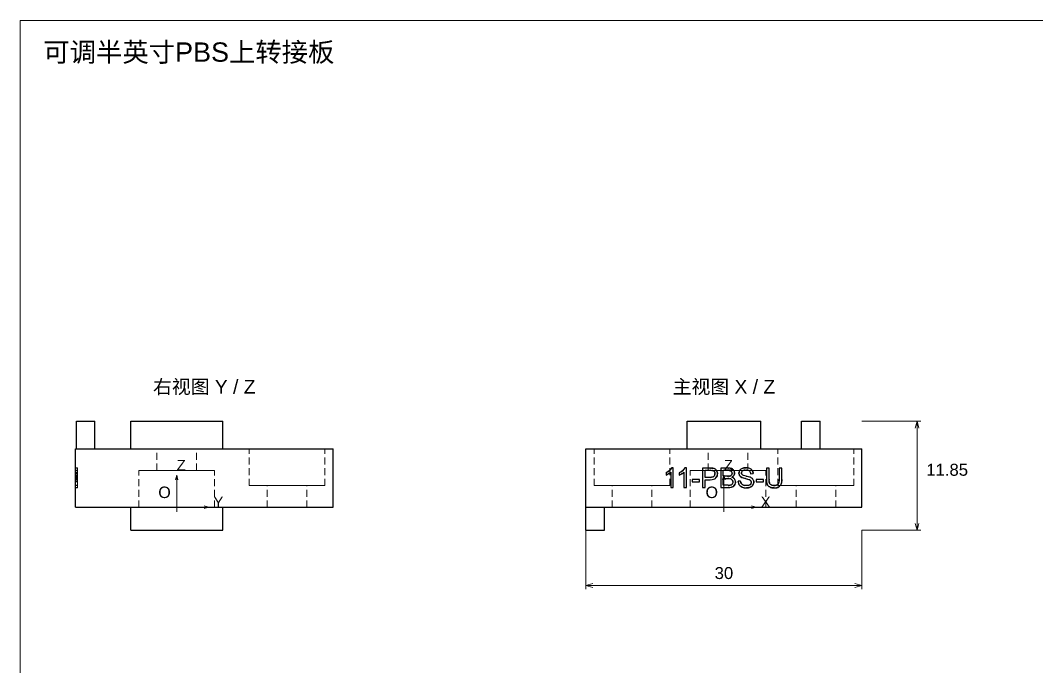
# Paper-space layout '01_三视图' of a CAD drawing. Header units: millimetres. Extents: x 8 to 450, y 8 to 289.
# Drawn here: x 8 to 229, y 148.5 to 289 of the extents above; entities that cross this region are included whole.
import ezdxf
from ezdxf.enums import TextEntityAlignment as Align

# ---------------------------------------------------------------- set-up
doc = ezdxf.new("R2010")
doc.units = ezdxf.units.MM
doc.linetypes.add('WP_HIDDEN', pattern=[2.3, 1.5, -0.8])
for name, color, linetype, lineweight in [('ANNOTATIONS', 7, 'CONTINUOUS', 18), ('HIDDEN', 7, 'WP_HIDDEN', 13), ('VISIBLE', 7, 'CONTINUOUS', 25)]:
    doc.layers.add(name, color=color, linetype=linetype, lineweight=lineweight)
doc.styles.add('CJK', font='Arial Unicode.ttf')

psp = doc.layouts.new('01_三视图')

# ---------------------------------------------------------------- linework, layer by layer
at = {"layer": 'ANNOTATIONS'}
for p, q in [((412, 289), (8, 289)), ((8, 289), (8, 8)), ((191, 201.85), (203.8, 201.85)), ((203, 201.85), (202.58, 200.35)), ((203, 178.15), (203, 201.85)), ((203, 201.85), (203.42, 200.35)), ((42, 190.15), (41.72, 189.15)), ((42, 183.15), (42, 190.15)), ((42, 190.15), (42.28, 189.15)), ((161, 190.15), (160.72, 189.15)), ((161, 183.15), (161, 190.15)), ((161, 190.15), (161.28, 189.15)), ((42, 182.15), (42, 184.15)), ((161, 182.15), (161, 184.15)), ((41, 183.15), (43, 183.15)), ((42, 183.15), (49, 183.15)), ((49, 183.15), (48, 183.43)), ((49, 183.15), (48, 182.87)), ((160, 183.15), (162, 183.15)), ((161, 183.15), (168, 183.15)), ((168, 183.15), (167, 183.43)), ((168, 183.15), (167, 182.87)), ((203, 178.15), (202.58, 179.65)), ((203, 178.15), (203.42, 179.65)), ((131, 178.15), (131, 165.35)), ((191, 178.15), (191, 165.35)), ((191, 178.15), (203.8, 178.15)), ((131, 166.15), (132.5, 166.57)), ((131, 166.15), (191, 166.15)), ((131, 166.15), (132.5, 165.73)), ((191, 166.15), (189.5, 166.57)), ((191, 166.15), (189.5, 165.73))]:
    psp.add_line(p, q, dxfattribs=at)
at = {"layer": 'HIDDEN'}
for points in [[(20.2, 195.85), (24.2, 195.85)], [(32, 195.85), (52, 195.85)], [(46.3, 195.85), (46.19, 195.85), (45.87, 195.85), (45.36, 195.85), (44.68, 195.85), (43.87, 195.85), (42.96, 195.85), (42, 195.85), (41.04, 195.85), (40.13, 195.85), (39.32, 195.85), (38.64, 195.85), (38.13, 195.85), (37.81, 195.85), (37.7, 195.85)], [(37.7, 195.85), (37.73, 195.85), (37.81, 195.85), (37.94, 195.85), (38.13, 195.85), (38.36, 195.85), (38.64, 195.85), (38.96, 195.85), (39.32, 195.85), (39.71, 195.85), (40.13, 195.85), (40.58, 195.85), (41.04, 195.85), (41.52, 195.85), (42, 195.85)], [(37.7, 191.15), (37.7, 195.85)], [(42, 195.85), (42.48, 195.85), (42.96, 195.85), (43.42, 195.85), (43.87, 195.85), (44.29, 195.85), (44.68, 195.85), (45.04, 195.85), (45.36, 195.85), (45.64, 195.85), (45.87, 195.85), (46.06, 195.85), (46.19, 195.85), (46.27, 195.85), (46.3, 195.85)], [(46.3, 191.15), (46.3, 195.85)], [(74.25, 195.85), (74.04, 195.85), (73.43, 195.85), (72.45, 195.85), (71.14, 195.85), (69.58, 195.85), (67.84, 195.85), (66, 195.85), (64.16, 195.85), (62.42, 195.85), (60.86, 195.85), (59.55, 195.85), (58.57, 195.85), (57.96, 195.85), (57.75, 195.85)], [(57.75, 195.85), (57.8, 195.85), (57.96, 195.85), (58.21, 195.85), (58.57, 195.85), (59.01, 195.85), (59.55, 195.85), (60.17, 195.85), (60.86, 195.85), (61.61, 195.85), (62.42, 195.85), (63.28, 195.85), (64.16, 195.85), (65.08, 195.85), (66, 195.85)], [(57.75, 187.85), (57.75, 195.85)], [(66, 195.85), (66.92, 195.85), (67.84, 195.85), (68.72, 195.85), (69.58, 195.85), (70.39, 195.85), (71.14, 195.85), (71.83, 195.85), (72.45, 195.85), (72.99, 195.85), (73.43, 195.85), (73.79, 195.85), (74.04, 195.85), (74.2, 195.85), (74.25, 195.85)], [(74.25, 187.85), (74.25, 195.85)], [(149.25, 195.85), (149.04, 195.85), (148.43, 195.85), (147.45, 195.85), (146.14, 195.85), (144.58, 195.85), (142.84, 195.85), (141, 195.85), (139.16, 195.85), (137.42, 195.85), (135.86, 195.85), (134.55, 195.85), (133.57, 195.85), (132.96, 195.85), (132.75, 195.85)], [(132.75, 187.85), (132.75, 195.85)], [(149.25, 187.85), (149.25, 195.85)], [(153, 195.85), (169, 195.85)], [(166.2, 195.85), (166.09, 195.85), (165.77, 195.85), (165.26, 195.85), (164.58, 195.85), (163.77, 195.85), (162.86, 195.85), (161.9, 195.85), (160.94, 195.85), (160.03, 195.85), (159.22, 195.85), (158.54, 195.85), (158.03, 195.85), (157.71, 195.85), (157.6, 195.85)], [(157.6, 191.15), (157.6, 195.85)], [(166.2, 191.15), (166.2, 195.85)], [(189.25, 195.85), (189.04, 195.85), (188.43, 195.85), (187.45, 195.85), (186.14, 195.85), (184.58, 195.85), (182.84, 195.85), (181, 195.85), (179.16, 195.85), (177.42, 195.85), (175.86, 195.85), (174.55, 195.85), (173.57, 195.85), (172.96, 195.85), (172.75, 195.85)], [(172.75, 187.85), (172.75, 195.85)], [(177.9, 195.85), (181.9, 195.85)], [(189.25, 187.85), (189.25, 195.85)], [(20, 191.6), (20, 191.71), (20, 191.75)], [(20, 191.75), (20, 191.71), (20, 191.6)], [(20, 191.75), (20.4, 191.75)], [(20, 187.42), (20, 191.69)], [(20, 191.69), (20, 191.13)], [(20, 191.69), (20.4, 191.69)], [(20, 191.68), (20, 187.42)], [(20, 191.64), (20, 191.67), (20, 191.68)], [(20, 191.68), (20, 189.22)], [(20, 191.68), (20, 189.22)], [(20, 191.55), (20, 191.65), (20, 191.68)], [(20, 191.68), (20.4, 191.68)], [(20, 191.44), (20, 191.56), (20, 191.64)], [(20, 191.64), (20.4, 191.64)], [(20, 191.15), (20, 191.41), (20, 191.6)], [(20, 191.6), (20, 191.43), (20, 191.18)], [(20, 191.15), (20, 191.38), (20, 191.55)], [(20, 191.03), (20, 191.26), (20, 191.44)], [(20, 191.07), (20, 191.15), (20, 191.21), (20, 191.24), (20, 191.25)], [(20, 191.25), (20, 191.24), (20, 191.2), (20, 191.14), (20, 191.05)], [(20, 191.25), (20.4, 191.25)], [(20, 191.18), (20, 190.89), (20, 190.58)], [(20, 189.65), (20, 191.18)], [(20, 191.18), (20.4, 191.18)], [(20, 191.18), (20, 191.14)], [(20, 189.89), (20, 191.18)], [(20, 191.18), (20, 191.16), (20, 191.12)], [(20, 190.59), (20, 191.15)], [(20, 190.48), (20, 190.83), (20, 191.15)], [(20, 191.14), (20, 191.04), (20, 190.89)], [(20, 191.14), (20.4, 191.14)], [(20, 191.13), (20, 190.85), (20, 190.63)], [(20, 191.12), (20, 191.03), (20, 190.9)], [(20, 190.62), (20, 190.86), (20, 191.07)], [(20, 191.05), (20, 190.93), (20, 190.79), (20, 190.63), (20, 190.44)], [(20, 190.45), (20, 190.75), (20, 191.03)], [(20, 190.9), (20, 190.72), (20, 190.52)], [(20, 190.89), (20, 190.68), (20, 190.43)], [(20, 190.39), (20, 190.75)], [(20, 190.75), (20, 187.42)], [(20, 190.75), (20.4, 190.75)], [(20, 190.63), (20, 190.12)], [(20, 190.63), (20.4, 190.63)], [(20, 190.24), (20, 190.41), (20, 190.62)], [(20, 190.08), (20, 190.59)], [(20, 190.58), (20, 190.3), (20, 190.05)], [(20, 190.52), (20, 190.32), (20, 190.15)], [(20, 190.44), (20, 190.48)], [(20, 190.48), (20.4, 190.48)], [(20, 189.53), (20, 189.73), (20, 189.95), (20, 190.45)], [(20, 190.44), (20.4, 190.44)], [(20, 190.43), (20, 190.1), (20, 189.97), (20, 189.86)], [(20, 190.12), (20, 190.24), (20, 190.39)], [(20, 189.93), (20, 190.24)], [(20, 190.15), (20, 190.02), (20, 189.94)], [(20, 190.12), (20.4, 190.12)], [(20, 189.69), (20, 189.86), (20, 190.08)], [(20.4, 191.6), (20.4, 191.71), (20.4, 191.75)], [(20.4, 191.75), (20.4, 191.71), (20.4, 191.6)], [(20.4, 191.13), (20.4, 191.69)], [(20.4, 191.69), (20.4, 187.42)], [(20.4, 187.42), (20.4, 191.68)], [(20.4, 191.68), (20.4, 191.67), (20.4, 191.64)], [(20.4, 191.68), (20.4, 189.22)], [(20.4, 191.68), (20.4, 189.22)], [(20.4, 191.68), (20.4, 191.65), (20.4, 191.55)], [(20.4, 191.64), (20.4, 191.56), (20.4, 191.44)], [(20.4, 191.18), (20.4, 191.43), (20.4, 191.6)], [(20.4, 191.6), (20.4, 191.41), (20.4, 191.15)], [(20.4, 191.55), (20.4, 191.38), (20.4, 191.15)], [(20.4, 191.44), (20.4, 191.26), (20.4, 191.03)], [(20.4, 191.05), (20.4, 191.14), (20.4, 191.2), (20.4, 191.24), (20.4, 191.25)], [(20.4, 191.25), (20.4, 191.24), (20.4, 191.21), (20.4, 191.15), (20.4, 191.07)], [(20.4, 190.58), (20.4, 190.89), (20.4, 191.18)], [(20.4, 191.18), (20.4, 189.65)], [(20.4, 191.14), (20.4, 191.18)], [(20.4, 191.18), (20.4, 189.89)], [(20.4, 191.12), (20.4, 191.16), (20.4, 191.18)], [(20.4, 191.15), (20.4, 190.59)], [(20.4, 191.15), (20.4, 190.83), (20.4, 190.48)], [(20.4, 190.89), (20.4, 191.04), (20.4, 191.14)], [(20.4, 190.63), (20.4, 190.85), (20.4, 191.13)], [(20.4, 190.9), (20.4, 191.03), (20.4, 191.12)], [(20.4, 191.07), (20.4, 190.86), (20.4, 190.62)], [(20.4, 190.44), (20.4, 190.63), (20.4, 190.79), (20.4, 190.93), (20.4, 191.05)], [(20.4, 191.03), (20.4, 190.75), (20.4, 190.45)], [(20.4, 190.52), (20.4, 190.72), (20.4, 190.9)], [(20.4, 190.43), (20.4, 190.68), (20.4, 190.89)], [(20.4, 187.42), (20.4, 190.75)], [(20.4, 190.75), (20.4, 190.39)], [(20.4, 190.12), (20.4, 190.63)], [(20.4, 190.62), (20.4, 190.41), (20.4, 190.24)], [(20.4, 190.59), (20.4, 190.08)], [(20.4, 190.05), (20.4, 190.3), (20.4, 190.58)], [(20.4, 190.15), (20.4, 190.32), (20.4, 190.52)], [(20.4, 190.48), (20.4, 190.44)], [(20.4, 190.45), (20.4, 190.19), (20.4, 189.95), (20.4, 189.73), (20.4, 189.53)], [(20.4, 189.86), (20.4, 189.97), (20.4, 190.1), (20.4, 190.26), (20.4, 190.43)], [(20.4, 190.39), (20.4, 190.23), (20.4, 190.12)], [(20.4, 190.24), (20.4, 189.93)], [(20.4, 189.94), (20.4, 190.02), (20.4, 190.15)], [(20.4, 190.08), (20.4, 189.86), (20.4, 189.69)], [(50.25, 191.15), (50.04, 191.15), (49.43, 191.15), (48.45, 191.15), (47.14, 191.15), (45.58, 191.15), (43.84, 191.15), (42, 191.15), (40.16, 191.15), (38.42, 191.15), (36.86, 191.15), (35.55, 191.15), (34.57, 191.15), (33.96, 191.15), (33.75, 191.15)], [(33.75, 191.15), (33.8, 191.15), (33.96, 191.15), (34.21, 191.15), (34.57, 191.15), (35.01, 191.15), (35.55, 191.15), (36.17, 191.15), (36.86, 191.15), (37.61, 191.15), (38.42, 191.15), (39.28, 191.15), (40.16, 191.15), (41.08, 191.15), (42, 191.15)], [(33.75, 183.15), (33.75, 191.15)], [(46.3, 191.15), (46.19, 191.15), (45.87, 191.15), (45.36, 191.15), (44.68, 191.15), (43.87, 191.15), (42.96, 191.15), (42, 191.15), (41.04, 191.15), (40.13, 191.15), (39.32, 191.15), (38.64, 191.15), (38.13, 191.15), (37.81, 191.15), (37.7, 191.15)], [(37.7, 191.15), (37.73, 191.15), (37.81, 191.15), (37.94, 191.15), (38.13, 191.15), (38.36, 191.15), (38.64, 191.15), (38.96, 191.15), (39.32, 191.15), (39.71, 191.15), (40.13, 191.15), (40.58, 191.15), (41.04, 191.15), (41.52, 191.15), (42, 191.15)], [(42, 191.15), (42.48, 191.15), (42.96, 191.15), (43.42, 191.15), (43.87, 191.15), (44.29, 191.15), (44.68, 191.15), (45.04, 191.15), (45.36, 191.15), (45.64, 191.15), (45.87, 191.15), (46.06, 191.15), (46.19, 191.15), (46.27, 191.15), (46.3, 191.15)], [(42, 191.15), (42.92, 191.15), (43.84, 191.15), (44.72, 191.15), (45.58, 191.15), (46.39, 191.15), (47.14, 191.15), (47.83, 191.15), (48.45, 191.15), (48.99, 191.15), (49.43, 191.15), (49.79, 191.15), (50.04, 191.15), (50.2, 191.15), (50.25, 191.15)], [(50.25, 183.15), (50.25, 191.15)], [(148.41, 190.63), (148.81, 190.85)], [(148.68, 190.24), (148.41, 190.12)], [(148.7, 190.25), (148.69, 190.25)], [(148.74, 190.27), (148.7, 190.25)], [(149.21, 190.55), (149.09, 190.48)], [(149.45, 190.75), (149.22, 190.56)], [(149.29, 191.24), (149.54, 191.54)], [(151.27, 190.63), (151.68, 190.85)], [(151.55, 190.24), (151.27, 190.12)], [(151.57, 190.25), (151.56, 190.25)], [(151.61, 190.27), (151.57, 190.25)], [(152.07, 190.55), (151.96, 190.48)], [(152.31, 190.75), (152.08, 190.56)], [(152.16, 191.24), (152.41, 191.54)], [(170.15, 191.15), (169.94, 191.15), (169.33, 191.15), (168.35, 191.15), (167.04, 191.15), (165.48, 191.15), (163.74, 191.15), (161.9, 191.15), (160.06, 191.15), (158.32, 191.15), (156.76, 191.15), (155.45, 191.15), (154.47, 191.15), (153.86, 191.15), (153.65, 191.15)], [(153.65, 183.15), (153.65, 191.15)], [(166.2, 191.15), (166.09, 191.15), (165.77, 191.15), (165.26, 191.15), (164.58, 191.15), (163.77, 191.15), (162.86, 191.15), (161.9, 191.15), (160.94, 191.15), (160.03, 191.15), (159.22, 191.15), (158.54, 191.15), (158.03, 191.15), (157.71, 191.15), (157.6, 191.15)], [(158.06, 191.68), (158.3, 191.67)], [(158.43, 191.16), (158.25, 191.17)], [(158.52, 191.65), (158.62, 191.64)], [(158.78, 191.01), (158.69, 191.08)], [(158.8, 189.86), (158.91, 189.98), (158.99, 190.14)], [(158.88, 191.57), (159.14, 191.44)], [(159.03, 190.49), (158.99, 190.71), (158.9, 190.89)], [(159.02, 190.26), (159.03, 190.35)], [(159.23, 191.37), (159.34, 191.25)], [(159.35, 191.24), (159.43, 191.13)], [(159.43, 191.13), (159.48, 191.03)], [(159.53, 190.92), (159.6, 190.61)], [(159.61, 190.45), (159.6, 190.21), (159.54, 189.99)], [(161.92, 191.17), (161.72, 191.18)], [(161.99, 191.17), (161.96, 191.17)], [(162, 191.68), (162.33, 191.65)], [(162.15, 191.16), (162.15, 191.16)], [(162.18, 191.15), (162.17, 191.15)], [(162.21, 191.15), (162.18, 191.15)], [(162.26, 191.14), (162.24, 191.14)], [(162.27, 191.14), (162.26, 191.14)], [(162.51, 190.02), (162.65, 190.15)], [(162.66, 190.9), (162.54, 191.03)], [(162.57, 191.59), (162.6, 191.58)], [(162.65, 190.15), (162.73, 190.3), (162.76, 190.48)], [(162.76, 190.56), (162.72, 190.76)], [(162.86, 191.45), (162.95, 191.38)], [(162.98, 191.36), (163.03, 191.31)], [(163.24, 190.96), (163.3, 190.75)], [(163.29, 190.36), (163.25, 190.25)], [(163.31, 190.48), (163.3, 190.41)], [(163.31, 190.73), (163.31, 190.59)], [(164.27, 190.7), (164.3, 190.86), (164.35, 191)], [(164.36, 190.14), (164.29, 190.37)], [(164.63, 191.38), (164.84, 191.53)], [(164.91, 190.93), (164.83, 190.77)], [(164.89, 191.56), (164.98, 191.6)], [(165.04, 191.07), (164.91, 190.93)], [(165.19, 191.15), (165.04, 191.07)], [(165.19, 190.12), (165.46, 190.03), (165.82, 189.93)], [(165.42, 191.22), (165.24, 191.17)], [(165.79, 191.25), (165.58, 191.25)], [(166.53, 191.05), (166.41, 191.13), (166.26, 191.19), (166.1, 191.23), (165.91, 191.25)], [(165.93, 191.75), (166.2, 191.71)], [(166.25, 191.7), (166.6, 191.6)], [(166.77, 190.68), (166.67, 190.89), (166.53, 191.05)], [(166.6, 191.6), (166.67, 191.56)], [(166.75, 191.52), (166.99, 191.35)], [(166.99, 191.35), (167.15, 191.15)], [(167.15, 191.15), (167.28, 190.9)], [(167.29, 190.88), (167.3, 190.85)], [(167.33, 190.76), (167.33, 190.72)], [(167.33, 190.72), (167.34, 190.7)], [(170.15, 183.15), (170.15, 191.15)], [(20, 190.05), (20, 189.83), (20, 189.65)], [(20, 189.94), (20, 189.9), (20, 189.89)], [(20, 189.66), (20, 189.93)], [(20, 189.89), (20.4, 189.89)], [(20, 189.86), (20, 189.77), (20, 189.7), (20, 189.67), (20, 189.65)], [(20, 189.3), (20, 189.43), (20, 189.53), (20, 189.62), (20, 189.69)], [(20, 189.69), (20.4, 189.69)], [(20, 189.23), (20, 189.47), (20, 189.66)], [(20, 189.65), (20, 189.39)], [(20, 189.65), (20.4, 189.65)], [(20, 189.15), (20, 189.17), (20, 189.24), (20, 189.35), (20, 189.53)], [(20, 189.39), (20, 189.27), (20, 189.18)], [(20, 187.92), (20, 189.39)], [(20, 189.39), (20.4, 189.39)], [(20, 189.39), (20, 189.37), (20, 189.32)], [(20, 189.32), (20, 189.22), (20, 189.07)], [(20, 188.66), (20, 189), (20, 189.3)], [(20, 188.62), (20, 188.95), (20, 189.23)], [(20, 189.22), (20, 188.7)], [(20, 189.22), (20, 188.88), (20, 188.58), (20, 188.33), (20, 188.14)], [(20, 188.41), (20, 188.56), (20, 188.75), (20, 188.97), (20, 189.22)], [(20, 189.22), (20, 188.91), (20, 188.63), (20, 188.37), (20, 188.15)], [(20, 188.2), (20, 188.41), (20, 188.66), (20, 188.93), (20, 189.22)], [(20, 189.22), (20.4, 189.22)], [(20, 189.18), (20, 189.07), (20, 188.93)], [(20, 187.42), (20, 189.15)], [(20, 189.15), (20.4, 189.15)], [(20, 189.07), (20, 188.88), (20, 188.66)], [(20, 188.93), (20, 188.77), (20, 188.58)], [(20, 188.31), (20, 188.55), (20, 188.84)], [(20, 188.84), (20, 188.79)], [(20, 188.84), (20.4, 188.84)], [(20, 188.79), (20, 188.39), (20, 188.02)], [(20, 188.79), (20.4, 188.79)], [(20, 188.7), (20.4, 188.7)], [(20, 188.1), (20, 188.37), (20, 188.66)], [(20, 188.66), (20, 188.47), (20, 188.3)], [(20, 187.98), (20, 188.29), (20, 188.62)], [(20, 188.58), (20, 188.21)], [(20, 188), (20, 188.17), (20, 188.41)], [(20, 187.98), (20, 188.13), (20, 188.31)], [(20, 188.3), (20, 188.16), (20, 188.06)], [(20, 188.21), (20, 188.06), (20, 187.95)], [(20, 187.59), (20, 187.86), (20, 188.2)], [(20, 188.15), (20, 187.97), (20, 187.81), (20, 187.67), (20, 187.56)], [(20, 188.14), (20, 188.01), (20, 187.92), (20, 187.87), (20, 187.86)], [(20, 187.7), (20, 187.87), (20, 188.1)], [(20, 188.06), (20, 187.99), (20, 187.94)], [(20, 188.02), (20, 187.87), (20, 187.73), (20, 187.61), (20, 187.52)], [(20, 187.86), (20, 187.89), (20, 188)], [(20, 187.52), (20, 187.72), (20, 187.98)], [(20, 187.86), (20, 187.89), (20, 187.98)], [(20, 187.95), (20, 187.88), (20, 187.86)], [(20, 187.94), (20, 187.92)], [(20, 187.92), (20.4, 187.92)], [(20.4, 189.65), (20.4, 189.83), (20.4, 190.05)], [(20.4, 189.89), (20.4, 189.9), (20.4, 189.94)], [(20.4, 189.93), (20.4, 189.66)], [(20.4, 189.65), (20.4, 189.67), (20.4, 189.71), (20.4, 189.77), (20.4, 189.86)], [(20.4, 189.69), (20.4, 189.53), (20.4, 189.3)], [(20.4, 189.66), (20.4, 189.47), (20.4, 189.23)], [(20.4, 189.39), (20.4, 189.65)], [(20.4, 189.53), (20.4, 189.36), (20.4, 189.25), (20.4, 189.18), (20.4, 189.15)], [(20.4, 189.18), (20.4, 189.26), (20.4, 189.39)], [(20.4, 189.39), (20.4, 187.92)], [(20.4, 189.32), (20.4, 189.37), (20.4, 189.39)], [(20.4, 189.07), (20.4, 189.22), (20.4, 189.32)], [(20.4, 189.3), (20.4, 189), (20.4, 188.66)], [(20.4, 189.23), (20.4, 188.95), (20.4, 188.62)], [(20.4, 188.7), (20.4, 189.22)], [(20.4, 189.22), (20.4, 188.91), (20.4, 188.64), (20.4, 188.41), (20.4, 188.2)], [(20.4, 188.15), (20.4, 188.37), (20.4, 188.61), (20.4, 188.9), (20.4, 189.22)], [(20.4, 189.22), (20.4, 188.96), (20.4, 188.74), (20.4, 188.55), (20.4, 188.41)], [(20.4, 188.14), (20.4, 188.31), (20.4, 188.55), (20.4, 188.85), (20.4, 189.22)], [(20.4, 188.93), (20.4, 189.06), (20.4, 189.18)], [(20.4, 189.15), (20.4, 187.42)], [(20.4, 188.66), (20.4, 188.88), (20.4, 189.07)], [(20.4, 188.58), (20.4, 188.77), (20.4, 188.93)], [(20.4, 188.84), (20.4, 188.55), (20.4, 188.31)], [(20.4, 188.79), (20.4, 188.84)], [(20.4, 188.02), (20.4, 188.39), (20.4, 188.79)], [(20.4, 188.66), (20.4, 188.37), (20.4, 188.1)], [(20.4, 188.3), (20.4, 188.46), (20.4, 188.66)], [(20.4, 188.62), (20.4, 187.98)], [(20.4, 188.21), (20.4, 188.58)], [(20.4, 188.41), (20.4, 188.17), (20.4, 188)], [(20.4, 188.31), (20.4, 188.13), (20.4, 187.98)], [(20.4, 188.06), (20.4, 188.16), (20.4, 188.3)], [(20.4, 187.95), (20.4, 188.06), (20.4, 188.21)], [(20.4, 188.2), (20.4, 187.86), (20.4, 187.59)], [(20.4, 187.56), (20.4, 187.67), (20.4, 187.81), (20.4, 187.97), (20.4, 188.15)], [(20.4, 187.86), (20.4, 187.88), (20.4, 187.93), (20.4, 188.02), (20.4, 188.14)], [(20.4, 188.1), (20.4, 187.87), (20.4, 187.7)], [(20.4, 187.94), (20.4, 187.99), (20.4, 188.06)], [(20.4, 187.52), (20.4, 187.61), (20.4, 187.73), (20.4, 187.87), (20.4, 188.02)], [(20.4, 188), (20.4, 187.89), (20.4, 187.86)], [(20.4, 187.98), (20.4, 187.89), (20.4, 187.86)], [(20.4, 187.98), (20.4, 187.72), (20.4, 187.52)], [(20.4, 187.86), (20.4, 187.88), (20.4, 187.95)], [(20.4, 187.92), (20.4, 187.94)], [(159.27, 189.53), (159.06, 189.36), (158.78, 189.25), (158.44, 189.18), (158.02, 189.15)], [(158.27, 189.67), (158.48, 189.7), (158.66, 189.76)], [(161.98, 189.89), (162.23, 189.92)], [(162.37, 189.35), (162.06, 189.38)], [(162.36, 189.95), (162.5, 190.02)], [(162.39, 187.96), (162.54, 188.01)], [(162.66, 189.23), (162.48, 189.32)], [(162.82, 189.74), (162.72, 189.69)], [(162.72, 189.69), (162.82, 189.66)], [(162.82, 189.07), (162.73, 189.17)], [(162.73, 188.13), (162.82, 188.24)], [(163.1, 189.98), (162.99, 189.86), (162.85, 189.76)], [(162.93, 188.74), (162.91, 188.88)], [(162.91, 188.42), (162.94, 188.61)], [(162.94, 189.6), (163.11, 189.5)], [(163.28, 187.9), (163.23, 187.84)], [(163.31, 189.3), (163.4, 189.16), (163.47, 189), (163.51, 188.84), (163.52, 188.66)], [(163.45, 188.24), (163.39, 188.1)], [(163.51, 188.47), (163.46, 188.27)], [(164.25, 188.19), (164.18, 188.35), (164.14, 188.51)], [(164.26, 188.16), (164.25, 188.17)], [(164.63, 189.81), (164.51, 189.92), (164.42, 190.05)], [(164.48, 187.84), (164.44, 187.89)], [(164.7, 189.76), (164.64, 189.8)], [(164.64, 188.84), (164.66, 188.68)], [(164.68, 188.61), (164.71, 188.53)], [(164.71, 188.51), (164.71, 188.5)], [(164.72, 188.5), (164.73, 188.46)], [(165.06, 189.57), (164.87, 189.65)], [(164.92, 188.18), (164.95, 188.16)], [(164.96, 188.14), (164.98, 188.13)], [(164.98, 188.13), (164.99, 188.12)], [(165.02, 188.1), (165.24, 187.98)], [(165.56, 187.88), (165.89, 187.86)], [(165.97, 189.32), (165.8, 189.36)], [(165.89, 187.86), (166.18, 187.88)], [(166.07, 189.88), (166.51, 189.76)], [(166.39, 189.2), (166.08, 189.29)], [(166.21, 187.88), (166.24, 187.89)], [(166.28, 187.9), (166.3, 187.9)], [(166.56, 189.13), (166.45, 189.18)], [(166.46, 187.95), (166.65, 188.05)], [(166.56, 189.74), (166.77, 189.66)], [(166.69, 189.06), (166.65, 189.08)], [(166.67, 188.06), (166.68, 188.07)], [(166.77, 189.66), (166.94, 189.57), (167.09, 189.46)], [(166.78, 188.99), (166.77, 188.99)], [(166.9, 188.82), (166.83, 188.93)], [(166.87, 188.28), (166.9, 188.33)], [(166.92, 188.39), (166.95, 188.58)], [(166.94, 188.66), (166.93, 188.71)], [(167.12, 189.44), (167.31, 189.23)], [(167.31, 189.23), (167.43, 189)], [(167.47, 188.39), (167.41, 188.21)], [(167.45, 188.93), (167.48, 188.8)], [(167.48, 188.49), (167.47, 188.42)], [(170.27, 188.76), (170.25, 189.03)], [(170.38, 188.23), (170.31, 188.48), (170.27, 188.76)], [(170.66, 187.77), (170.49, 187.99)], [(170.81, 189.14), (170.82, 188.9)], [(170.83, 188.77), (170.88, 188.5)], [(171, 188.24), (171.07, 188.16)], [(171.1, 188.13), (171.27, 188)], [(171.42, 187.93), (171.44, 187.92)], [(171.71, 187.87), (171.88, 187.86)], [(172.82, 188.21), (172.89, 188.33), (172.95, 188.48), (173.02, 188.88)], [(173.45, 188.2), (173.38, 188.05), (173.29, 187.92), (173.18, 187.79), (173.06, 187.68)], [(173.52, 188.42), (173.48, 188.28)], [(173.58, 188.79), (173.55, 188.62)], [(20, 187.86), (20.4, 187.86)], [(20, 187.86), (20.4, 187.86)], [(20, 187.49), (20, 187.58), (20, 187.7)], [(20, 187.35), (20, 187.36), (20, 187.41), (20, 187.48), (20, 187.59)], [(20, 187.56), (20, 187.46), (20, 187.4), (20, 187.36), (20, 187.35)], [(20, 187.52), (20, 187.44), (20, 187.39), (20, 187.36), (20, 187.35)], [(20, 187.35), (20, 187.36), (20, 187.39), (20, 187.44), (20, 187.52)], [(20, 187.42), (20, 187.44), (20, 187.49)], [(20, 187.42), (20.4, 187.42)], [(20, 187.35), (20.4, 187.35)], [(20.4, 187.7), (20.4, 187.58), (20.4, 187.49)], [(20.4, 187.59), (20.4, 187.48), (20.4, 187.41), (20.4, 187.36), (20.4, 187.35)], [(20.4, 187.35), (20.4, 187.36), (20.4, 187.4), (20.4, 187.47), (20.4, 187.56)], [(20.4, 187.52), (20.4, 187.44), (20.4, 187.39), (20.4, 187.36), (20.4, 187.35)], [(20.4, 187.35), (20.4, 187.36), (20.4, 187.39), (20.4, 187.44), (20.4, 187.52)], [(20.4, 187.49), (20.4, 187.44), (20.4, 187.42)], [(74.25, 187.85), (74.04, 187.85), (73.43, 187.85), (72.45, 187.85), (71.14, 187.85), (69.58, 187.85), (67.84, 187.85), (66, 187.85), (64.16, 187.85), (62.42, 187.85), (60.86, 187.85), (59.55, 187.85), (58.57, 187.85), (57.96, 187.85), (57.75, 187.85)], [(57.75, 187.85), (57.8, 187.85), (57.96, 187.85), (58.21, 187.85), (58.57, 187.85), (59.01, 187.85), (59.55, 187.85), (60.17, 187.85), (60.86, 187.85), (61.61, 187.85), (62.42, 187.85), (63.28, 187.85), (64.16, 187.85), (65.08, 187.85), (66, 187.85)], [(70.3, 187.85), (70.19, 187.85), (69.87, 187.85), (69.36, 187.85), (68.68, 187.85), (67.87, 187.85), (66.96, 187.85), (66, 187.85), (65.04, 187.85), (64.13, 187.85), (63.32, 187.85), (62.64, 187.85), (62.13, 187.85), (61.81, 187.85), (61.7, 187.85)], [(61.7, 187.85), (61.73, 187.85), (61.81, 187.85), (61.94, 187.85), (62.13, 187.85), (62.36, 187.85), (62.64, 187.85), (62.96, 187.85), (63.32, 187.85), (63.71, 187.85), (64.13, 187.85), (64.58, 187.85), (65.04, 187.85), (65.52, 187.85), (66, 187.85)], [(61.7, 183.15), (61.7, 187.85)], [(66, 187.85), (66.92, 187.85), (67.84, 187.85), (68.72, 187.85), (69.58, 187.85), (70.39, 187.85), (71.14, 187.85), (71.83, 187.85), (72.45, 187.85), (72.99, 187.85), (73.43, 187.85), (73.79, 187.85), (74.04, 187.85), (74.2, 187.85), (74.25, 187.85)], [(66, 187.85), (66.48, 187.85), (66.96, 187.85), (67.42, 187.85), (67.87, 187.85), (68.29, 187.85), (68.68, 187.85), (69.04, 187.85), (69.36, 187.85), (69.64, 187.85), (69.87, 187.85), (70.06, 187.85), (70.19, 187.85), (70.27, 187.85), (70.3, 187.85)], [(70.3, 183.15), (70.3, 187.85)], [(149.25, 187.85), (149.04, 187.85), (148.43, 187.85), (147.45, 187.85), (146.14, 187.85), (144.58, 187.85), (142.84, 187.85), (141, 187.85), (139.16, 187.85), (137.42, 187.85), (135.86, 187.85), (134.55, 187.85), (133.57, 187.85), (132.96, 187.85), (132.75, 187.85)], [(145.3, 187.85), (145.19, 187.85), (144.87, 187.85), (144.36, 187.85), (143.68, 187.85), (142.87, 187.85), (141.96, 187.85), (141, 187.85), (140.04, 187.85), (139.13, 187.85), (138.32, 187.85), (137.64, 187.85), (137.13, 187.85), (136.81, 187.85), (136.7, 187.85)], [(136.7, 183.15), (136.7, 187.85)], [(145.3, 183.15), (145.3, 187.85)], [(162.31, 187.44), (162.09, 187.43)], [(162.62, 187.49), (162.35, 187.45)], [(163.08, 187.7), (162.84, 187.57)], [(163.21, 187.82), (163.08, 187.7)], [(164.73, 187.63), (164.62, 187.72)], [(165.35, 187.4), (165.14, 187.45), (164.95, 187.52)], [(165.82, 187.35), (165.4, 187.39)], [(166.03, 187.35), (165.92, 187.35)], [(166.33, 187.39), (166.33, 187.39)], [(166.74, 187.52), (166.55, 187.44)], [(167.02, 187.69), (166.87, 187.58)], [(170.77, 187.68), (170.68, 187.75)], [(171.21, 187.45), (170.95, 187.56)], [(171.37, 187.41), (171.24, 187.44)], [(172.41, 187.39), (172.18, 187.36), (171.93, 187.35)], [(189.25, 187.85), (189.04, 187.85), (188.43, 187.85), (187.45, 187.85), (186.14, 187.85), (184.58, 187.85), (182.84, 187.85), (181, 187.85), (179.16, 187.85), (177.42, 187.85), (175.86, 187.85), (174.55, 187.85), (173.57, 187.85), (172.96, 187.85), (172.75, 187.85)], [(172.93, 187.59), (172.78, 187.51)], [(185.3, 187.85), (185.19, 187.85), (184.87, 187.85), (184.36, 187.85), (183.68, 187.85), (182.87, 187.85), (181.96, 187.85), (181, 187.85), (180.04, 187.85), (179.13, 187.85), (178.32, 187.85), (177.64, 187.85), (177.13, 187.85), (176.81, 187.85), (176.7, 187.85)], [(176.7, 183.15), (176.7, 187.85)], [(185.3, 183.15), (185.3, 187.85)], [(20, 183.15), (32, 183.15)], [(32, 183.15), (52, 183.15)], [(50.25, 183.15), (50.04, 183.15), (49.43, 183.15), (48.45, 183.15), (47.14, 183.15), (45.58, 183.15), (43.84, 183.15), (42, 183.15), (40.16, 183.15), (38.42, 183.15), (36.86, 183.15), (35.55, 183.15), (34.57, 183.15), (33.96, 183.15), (33.75, 183.15)], [(33.75, 183.15), (33.8, 183.15), (33.96, 183.15), (34.21, 183.15), (34.57, 183.15), (35.01, 183.15), (35.55, 183.15), (36.17, 183.15), (36.86, 183.15), (37.61, 183.15), (38.42, 183.15), (39.28, 183.15), (40.16, 183.15), (41.08, 183.15), (42, 183.15)], [(42, 183.15), (42.92, 183.15), (43.84, 183.15), (44.72, 183.15), (45.58, 183.15), (46.39, 183.15), (47.14, 183.15), (47.83, 183.15), (48.45, 183.15), (48.99, 183.15), (49.43, 183.15), (49.79, 183.15), (50.04, 183.15), (50.2, 183.15), (50.25, 183.15)], [(52, 183.15), (76, 183.15)], [(70.3, 183.15), (70.19, 183.15), (69.87, 183.15), (69.36, 183.15), (68.68, 183.15), (67.87, 183.15), (66.96, 183.15), (66, 183.15), (65.04, 183.15), (64.13, 183.15), (63.32, 183.15), (62.64, 183.15), (62.13, 183.15), (61.81, 183.15), (61.7, 183.15)], [(61.7, 183.15), (61.73, 183.15), (61.81, 183.15), (61.94, 183.15), (62.13, 183.15), (62.36, 183.15), (62.64, 183.15), (62.96, 183.15), (63.32, 183.15), (63.71, 183.15), (64.13, 183.15), (64.58, 183.15), (65.04, 183.15), (65.52, 183.15), (66, 183.15)], [(66, 183.15), (66.48, 183.15), (66.96, 183.15), (67.42, 183.15), (67.87, 183.15), (68.29, 183.15), (68.68, 183.15), (69.04, 183.15), (69.36, 183.15), (69.64, 183.15), (69.87, 183.15), (70.06, 183.15), (70.19, 183.15), (70.27, 183.15), (70.3, 183.15)], [(131, 183.15), (135, 183.15)], [(145.3, 183.15), (145.19, 183.15), (144.87, 183.15), (144.36, 183.15), (143.68, 183.15), (142.87, 183.15), (141.96, 183.15), (141, 183.15), (140.04, 183.15), (139.13, 183.15), (138.32, 183.15), (137.64, 183.15), (137.13, 183.15), (136.81, 183.15), (136.7, 183.15)], [(170.15, 183.15), (169.94, 183.15), (169.33, 183.15), (168.35, 183.15), (167.04, 183.15), (165.48, 183.15), (163.74, 183.15), (161.9, 183.15), (160.06, 183.15), (158.32, 183.15), (156.76, 183.15), (155.45, 183.15), (154.47, 183.15), (153.86, 183.15), (153.65, 183.15)], [(185.3, 183.15), (185.19, 183.15), (184.87, 183.15), (184.36, 183.15), (183.68, 183.15), (182.87, 183.15), (181.96, 183.15), (181, 183.15), (180.04, 183.15), (179.13, 183.15), (178.32, 183.15), (177.64, 183.15), (177.13, 183.15), (176.81, 183.15), (176.7, 183.15)]]:
    psp.add_lwpolyline(points, dxfattribs=at)
at = {"layer": 'VISIBLE'}
for points in [[(20.2, 195.85), (20.2, 201.85)], [(20.2, 201.85), (24.2, 201.85)], [(24.2, 195.85), (24.2, 201.85)], [(32, 195.85), (32, 201.85)], [(32, 201.85), (52, 201.85)], [(52, 195.85), (52, 201.85)], [(153, 195.85), (153, 201.85)], [(153, 201.85), (169, 201.85)], [(169, 195.85), (169, 201.85)], [(177.9, 195.85), (177.9, 201.85)], [(177.9, 201.85), (181.9, 201.85)], [(181.9, 195.85), (181.9, 201.85)], [(20, 195.85), (76, 195.85)], [(20, 183.15), (20, 195.85)], [(76, 183.15), (76, 195.85)], [(131, 195.85), (191, 195.85)], [(131, 183.15), (131, 195.85)], [(191, 183.15), (191, 195.85)], [(149.17, 191.13), (148.81, 190.85), (148.41, 190.63)], [(148.41, 190.63), (148.41, 190.12)], [(148.41, 190.12), (148.67, 190.24), (148.96, 190.39)], [(148.69, 190.25), (148.68, 190.24)], [(148.7, 190.25), (148.7, 190.25)], [(148.96, 190.39), (148.74, 190.27)], [(148.81, 190.85), (149.17, 191.13)], [(148.96, 190.39), (149.23, 190.57), (149.45, 190.75)], [(149.09, 190.48), (148.96, 190.39)], [(149.64, 191.69), (149.45, 191.41), (149.17, 191.13)], [(149.17, 191.13), (149.29, 191.24)], [(149.22, 190.56), (149.21, 190.55)], [(149.45, 190.75), (149.45, 187.42)], [(149.54, 191.54), (149.64, 191.69)], [(149.97, 191.69), (149.64, 191.69)], [(149.97, 187.42), (149.97, 191.69)], [(152.04, 191.13), (151.68, 190.85), (151.27, 190.63)], [(151.27, 190.63), (151.27, 190.12)], [(151.27, 190.12), (151.53, 190.24), (151.82, 190.39)], [(151.56, 190.25), (151.55, 190.24)], [(151.57, 190.25), (151.57, 190.25)], [(151.82, 190.39), (151.61, 190.27)], [(151.68, 190.85), (152.04, 191.13)], [(151.82, 190.39), (152.09, 190.57), (152.31, 190.75)], [(151.96, 190.48), (151.82, 190.39)], [(152.5, 191.69), (152.31, 191.41), (152.04, 191.13)], [(152.04, 191.13), (152.16, 191.24)], [(152.08, 190.56), (152.07, 190.55)], [(152.31, 190.75), (152.31, 187.42)], [(152.41, 191.54), (152.5, 191.69)], [(152.84, 191.69), (152.5, 191.69)], [(152.84, 187.42), (152.84, 191.69)], [(156.37, 191.68), (156.37, 187.42)], [(157.97, 191.68), (156.37, 191.68)], [(156.93, 189.65), (156.93, 191.18)], [(156.93, 191.18), (158.02, 191.18)], [(158.62, 191.64), (158.34, 191.67), (157.97, 191.68)], [(157.97, 191.68), (158.06, 191.68)], [(158.25, 191.17), (158.02, 191.18)], [(158.02, 191.18), (158.34, 191.17), (158.54, 191.14)], [(158.3, 191.67), (158.52, 191.65)], [(158.54, 191.14), (158.43, 191.16)], [(158.69, 191.08), (158.54, 191.14)], [(158.54, 191.14), (158.74, 191.04), (158.9, 190.89)], [(159.14, 191.44), (158.91, 191.56), (158.62, 191.64)], [(158.62, 191.64), (158.88, 191.57)], [(158.9, 190.89), (158.78, 191.01)], [(159.03, 190.43), (159.02, 190.26), (158.98, 190.1), (158.91, 189.97), (158.8, 189.86)], [(158.9, 190.89), (159, 190.68), (159.03, 190.43)], [(158.99, 190.14), (159.02, 190.26)], [(159.03, 190.43), (159.03, 190.49)], [(159.03, 190.35), (159.03, 190.43)], [(159.48, 191.03), (159.34, 191.26), (159.14, 191.44)], [(159.14, 191.44), (159.23, 191.37)], [(159.27, 189.53), (159.42, 189.73), (159.53, 189.95), (159.59, 190.19), (159.61, 190.45)], [(159.34, 191.25), (159.35, 191.24)], [(159.43, 191.13), (159.43, 191.13)], [(159.61, 190.45), (159.58, 190.75), (159.48, 191.03)], [(159.48, 191.03), (159.53, 190.92)], [(159.6, 190.61), (159.61, 190.45)], [(160.31, 191.68), (160.31, 187.42)], [(161.9, 191.68), (160.31, 191.68)], [(160.87, 189.89), (160.87, 191.18)], [(160.87, 191.18), (161.72, 191.18)], [(161.72, 191.18), (162.11, 191.16), (162.37, 191.12)], [(162.69, 191.55), (162.52, 191.61), (162.34, 191.65), (161.9, 191.68)], [(161.9, 191.68), (162, 191.68)], [(161.96, 191.17), (161.92, 191.17)], [(162.15, 191.16), (161.99, 191.17)], [(162.17, 191.15), (162.15, 191.16)], [(162.18, 191.15), (162.18, 191.15)], [(162.24, 191.14), (162.21, 191.15)], [(162.26, 191.14), (162.26, 191.14)], [(162.37, 191.12), (162.27, 191.14)], [(162.33, 191.65), (162.57, 191.59)], [(162.65, 190.15), (162.52, 190.02), (162.33, 189.94)], [(162.54, 191.03), (162.37, 191.12)], [(162.37, 191.12), (162.54, 191.03), (162.66, 190.9)], [(162.6, 191.58), (162.69, 191.55)], [(162.76, 190.52), (162.73, 190.32), (162.65, 190.15)], [(162.72, 190.76), (162.66, 190.9)], [(162.66, 190.9), (162.73, 190.72), (162.76, 190.52)], [(163.15, 191.15), (163.06, 191.28), (162.95, 191.38), (162.83, 191.48), (162.69, 191.55)], [(162.69, 191.55), (162.86, 191.45)], [(162.72, 189.69), (162.98, 189.86), (163.08, 189.96), (163.17, 190.08)], [(162.76, 190.52), (162.76, 190.56)], [(162.76, 190.48), (162.76, 190.52)], [(162.95, 191.38), (162.98, 191.36)], [(163.03, 191.31), (163.15, 191.15)], [(163.17, 190.08), (163.1, 189.98)], [(163.31, 190.59), (163.3, 190.73), (163.27, 190.88), (163.22, 191.02), (163.15, 191.15)], [(163.15, 191.15), (163.24, 190.96)], [(163.17, 190.08), (163.28, 190.32), (163.31, 190.59)], [(163.25, 190.25), (163.17, 190.08)], [(163.3, 190.41), (163.29, 190.36)], [(163.3, 190.75), (163.31, 190.73)], [(163.31, 190.59), (163.31, 190.48)], [(164.45, 191.18), (164.37, 191.04), (164.31, 190.89), (164.28, 190.74), (164.27, 190.58)], [(164.27, 190.58), (164.27, 190.7)], [(164.27, 190.58), (164.3, 190.3), (164.42, 190.05)], [(164.29, 190.37), (164.27, 190.58)], [(164.35, 191), (164.45, 191.18)], [(164.42, 190.05), (164.36, 190.14)], [(164.98, 191.6), (164.82, 191.52), (164.68, 191.43), (164.55, 191.31), (164.45, 191.18)], [(164.45, 191.18), (164.63, 191.38)], [(164.81, 190.62), (164.82, 190.74), (164.87, 190.86), (164.94, 190.97), (165.04, 191.07)], [(164.83, 190.77), (164.81, 190.62)], [(164.97, 190.24), (164.9, 190.32), (164.85, 190.41), (164.82, 190.51), (164.81, 190.62)], [(164.81, 190.62), (164.82, 190.51), (164.85, 190.41), (164.9, 190.32), (164.97, 190.24)], [(164.84, 191.53), (164.89, 191.56)], [(164.91, 190.93), (164.91, 190.93)], [(165.82, 189.93), (165.29, 190.08), (165.1, 190.16), (164.97, 190.24)], [(164.97, 190.24), (165.06, 190.18), (165.19, 190.12)], [(165.76, 191.75), (165.36, 191.71), (165.17, 191.67), (164.98, 191.6)], [(164.98, 191.6), (165.16, 191.67), (165.35, 191.71), (165.76, 191.75)], [(165.04, 191.07), (165.18, 191.15), (165.35, 191.21), (165.56, 191.24), (165.79, 191.25)], [(165.24, 191.17), (165.19, 191.15)], [(165.58, 191.25), (165.42, 191.22)], [(166.6, 191.6), (166.41, 191.66), (166.21, 191.71), (165.76, 191.75)], [(165.76, 191.75), (165.93, 191.75)], [(165.79, 191.25), (166.01, 191.24), (166.21, 191.2), (166.39, 191.14), (166.53, 191.05)], [(165.91, 191.25), (165.79, 191.25)], [(166.2, 191.71), (166.25, 191.7)], [(166.53, 191.05), (166.64, 190.93), (166.73, 190.79), (166.79, 190.63), (166.82, 190.44)], [(167.15, 191.15), (167.05, 191.29), (166.92, 191.41), (166.77, 191.51), (166.6, 191.6)], [(166.67, 191.56), (166.75, 191.52)], [(166.82, 190.44), (166.77, 190.68)], [(166.82, 190.44), (167.36, 190.48)], [(166.99, 191.35), (166.99, 191.35)], [(167.36, 190.48), (167.35, 190.66), (167.3, 190.83), (167.24, 191), (167.15, 191.15)], [(167.28, 190.9), (167.29, 190.88)], [(167.3, 190.85), (167.33, 190.76)], [(167.33, 190.72), (167.33, 190.72)], [(167.34, 190.7), (167.36, 190.48)], [(170.81, 191.68), (170.25, 191.68)], [(170.25, 191.68), (170.25, 189.22)], [(170.81, 189.22), (170.81, 191.68)], [(173.59, 191.68), (173.03, 191.68)], [(173.03, 191.68), (173.03, 189.22)], [(173.59, 189.22), (173.59, 191.68)], [(154.12, 189.22), (154.12, 188.7)], [(155.72, 189.22), (154.12, 189.22)], [(154.12, 188.7), (155.72, 188.7)], [(155.72, 188.7), (155.72, 189.22)], [(158.03, 189.65), (156.93, 189.65)], [(156.93, 187.42), (156.93, 189.15)], [(156.93, 189.15), (158.02, 189.15)], [(158.02, 189.15), (158.41, 189.17), (158.75, 189.24), (159.05, 189.35), (159.17, 189.43), (159.27, 189.53)], [(158.8, 189.86), (158.67, 189.77), (158.49, 189.7), (158.27, 189.67), (158.03, 189.65)], [(158.03, 189.65), (158.27, 189.67)], [(158.66, 189.76), (158.8, 189.86)], [(159.54, 189.99), (159.43, 189.74), (159.27, 189.53)], [(161.79, 189.89), (160.87, 189.89)], [(160.87, 187.92), (160.87, 189.39)], [(160.87, 189.39), (161.85, 189.39)], [(161.93, 187.92), (160.87, 187.92)], [(162.33, 189.94), (162.11, 189.9), (161.79, 189.89)], [(161.79, 189.89), (161.98, 189.89)], [(162.06, 189.38), (161.85, 189.39)], [(161.85, 189.39), (162.21, 189.37), (162.48, 189.32)], [(161.93, 187.92), (162.31, 187.94)], [(162.23, 189.92), (162.33, 189.94)], [(162.64, 188.06), (162.49, 187.99), (162.31, 187.94)], [(162.31, 187.94), (162.39, 187.96)], [(162.33, 189.94), (162.36, 189.95)], [(162.48, 189.32), (162.37, 189.35)], [(162.48, 189.32), (162.67, 189.22), (162.82, 189.07)], [(162.5, 190.02), (162.51, 190.02)], [(162.54, 188.01), (162.64, 188.06)], [(162.85, 188.3), (162.76, 188.16), (162.64, 188.06)], [(162.64, 188.06), (162.73, 188.13)], [(162.73, 189.17), (162.66, 189.23)], [(163.31, 189.3), (163.2, 189.43), (163.06, 189.53), (162.9, 189.62), (162.72, 189.69)], [(162.85, 189.76), (162.82, 189.74)], [(162.82, 189.66), (162.94, 189.6)], [(162.91, 188.88), (162.82, 189.07)], [(162.82, 189.07), (162.91, 188.88), (162.94, 188.66)], [(162.82, 188.24), (162.85, 188.3)], [(162.94, 188.66), (162.92, 188.47), (162.85, 188.3)], [(162.85, 188.3), (162.91, 188.42)], [(162.94, 188.66), (162.93, 188.74)], [(162.94, 188.61), (162.94, 188.66)], [(163.08, 187.7), (163.25, 187.87), (163.39, 188.1)], [(163.11, 189.5), (163.22, 189.41), (163.31, 189.3)], [(163.39, 188.1), (163.28, 187.9)], [(163.52, 188.66), (163.51, 188.83), (163.47, 189), (163.4, 189.16), (163.31, 189.3)], [(163.39, 188.1), (163.49, 188.37), (163.52, 188.66)], [(163.46, 188.27), (163.45, 188.24)], [(163.52, 188.66), (163.51, 188.47)], [(164.64, 188.84), (164.1, 188.79)], [(164.1, 188.79), (164.12, 188.58), (164.17, 188.39), (164.24, 188.2), (164.34, 188.02)], [(164.14, 188.51), (164.1, 188.79)], [(164.25, 188.17), (164.25, 188.19)], [(164.34, 188.02), (164.26, 188.16)], [(164.34, 188.02), (164.46, 187.87), (164.6, 187.73), (164.77, 187.61), (164.95, 187.52)], [(164.44, 187.89), (164.34, 188.02)], [(164.42, 190.05), (164.5, 189.93), (164.61, 189.83), (164.87, 189.65)], [(164.64, 189.8), (164.63, 189.81)], [(164.81, 188.31), (164.7, 188.55), (164.64, 188.84)], [(164.66, 188.68), (164.68, 188.61)], [(164.87, 189.65), (164.7, 189.76)], [(164.71, 188.53), (164.71, 188.51)], [(164.71, 188.5), (164.72, 188.5)], [(164.73, 188.46), (164.81, 188.31)], [(165.24, 187.98), (164.99, 188.13), (164.89, 188.21), (164.81, 188.31)], [(164.81, 188.31), (164.92, 188.18)], [(164.87, 189.65), (165.21, 189.52), (165.69, 189.39)], [(164.95, 188.16), (164.96, 188.14)], [(164.98, 188.13), (164.98, 188.13)], [(164.99, 188.12), (165.02, 188.1)], [(165.69, 189.39), (165.06, 189.57)], [(165.89, 187.86), (165.55, 187.89), (165.24, 187.98)], [(165.24, 187.98), (165.56, 187.88)], [(165.69, 189.39), (166.16, 189.27), (166.45, 189.18)], [(165.8, 189.36), (165.69, 189.39)], [(166.77, 189.66), (166.38, 189.79), (165.82, 189.93)], [(165.82, 189.93), (166.07, 189.88)], [(166.46, 187.95), (166.19, 187.88), (165.89, 187.86)], [(166.08, 189.29), (165.97, 189.32)], [(166.18, 187.88), (166.21, 187.88)], [(166.24, 187.89), (166.28, 187.9)], [(166.3, 187.9), (166.46, 187.95)], [(166.45, 189.18), (166.39, 189.2)], [(166.45, 189.18), (166.68, 189.07), (166.83, 188.93)], [(166.83, 188.21), (166.68, 188.06), (166.46, 187.95)], [(166.51, 189.76), (166.56, 189.74)], [(166.65, 189.08), (166.56, 189.13)], [(166.65, 188.05), (166.67, 188.06)], [(166.68, 188.07), (166.83, 188.21)], [(166.77, 188.99), (166.69, 189.06)], [(166.74, 187.52), (166.91, 187.61), (167.06, 187.72), (167.19, 187.84), (167.3, 187.98)], [(167.31, 189.23), (167.21, 189.36), (167.09, 189.47), (166.94, 189.57), (166.77, 189.66)], [(166.83, 188.93), (166.78, 188.99)], [(166.83, 188.93), (166.92, 188.77), (166.95, 188.58)], [(166.95, 188.58), (166.92, 188.39), (166.83, 188.21)], [(166.83, 188.21), (166.87, 188.28)], [(166.93, 188.71), (166.9, 188.82)], [(166.9, 188.33), (166.92, 188.39)], [(166.95, 188.58), (166.94, 188.66)], [(167.3, 187.98), (167.17, 187.83), (167.02, 187.69)], [(167.09, 189.46), (167.12, 189.44)], [(167.3, 187.98), (167.38, 188.14), (167.44, 188.29), (167.48, 188.46), (167.49, 188.62)], [(167.41, 188.21), (167.3, 187.98)], [(167.49, 188.62), (167.48, 188.79), (167.45, 188.95), (167.39, 189.09), (167.31, 189.23)], [(167.43, 189), (167.45, 188.93)], [(167.47, 188.42), (167.47, 188.39)], [(167.48, 188.8), (167.49, 188.62)], [(167.49, 188.62), (167.48, 188.49)], [(167.99, 189.22), (167.99, 188.7)], [(169.6, 189.22), (167.99, 189.22)], [(167.99, 188.7), (169.6, 188.7)], [(169.6, 188.7), (169.6, 189.22)], [(170.25, 189.22), (170.26, 188.91), (170.29, 188.63), (170.34, 188.37), (170.41, 188.15)], [(170.25, 189.03), (170.25, 189.22)], [(170.27, 188.76), (170.27, 188.76)], [(170.41, 188.15), (170.38, 188.23)], [(170.41, 188.15), (170.51, 187.97), (170.63, 187.81), (170.78, 187.67), (170.95, 187.56)], [(170.49, 187.99), (170.41, 188.15)], [(170.91, 188.41), (170.87, 188.56), (170.84, 188.75), (170.81, 189.22)], [(170.81, 189.22), (170.81, 189.14)], [(170.82, 188.9), (170.83, 188.77)], [(170.88, 188.5), (170.91, 188.41)], [(171.27, 188), (171.15, 188.08), (171.05, 188.17), (170.98, 188.28), (170.91, 188.41)], [(170.91, 188.41), (171, 188.24)], [(171.07, 188.16), (171.1, 188.13)], [(171.88, 187.86), (171.55, 187.89), (171.4, 187.94), (171.27, 188)], [(171.27, 188), (171.42, 187.93)], [(171.44, 187.92), (171.71, 187.87)], [(172.77, 188.14), (172.61, 188.01), (172.4, 187.92), (172.16, 187.87), (171.88, 187.86)], [(171.88, 187.86), (172.17, 187.88), (172.41, 187.93), (172.61, 188.02), (172.77, 188.14)], [(173.03, 189.22), (173.02, 188.88), (172.97, 188.58), (172.89, 188.33), (172.77, 188.14)], [(172.77, 188.14), (172.82, 188.21)], [(172.93, 187.59), (173.1, 187.71), (173.25, 187.86), (173.36, 188.02), (173.45, 188.2)], [(173.02, 188.88), (173.03, 189.22)], [(173.45, 188.2), (173.52, 188.41), (173.56, 188.66), (173.59, 189.22)], [(173.48, 188.28), (173.45, 188.2)], [(173.55, 188.62), (173.52, 188.42)], [(173.59, 189.22), (173.58, 188.79)], [(149.45, 187.42), (149.97, 187.42)], [(152.31, 187.42), (152.84, 187.42)], [(156.37, 187.42), (156.93, 187.42)], [(160.31, 187.42), (161.93, 187.42)], [(161.93, 187.42), (162.3, 187.44), (162.62, 187.49)], [(162.09, 187.43), (161.93, 187.42)], [(162.35, 187.45), (162.31, 187.44)], [(162.62, 187.49), (162.87, 187.58), (163.08, 187.7)], [(162.84, 187.57), (162.62, 187.49)], [(163.23, 187.84), (163.21, 187.82)], [(164.62, 187.72), (164.48, 187.84)], [(164.95, 187.52), (164.73, 187.63)], [(164.95, 187.52), (165.16, 187.44), (165.39, 187.39), (165.65, 187.36), (165.92, 187.35)], [(165.4, 187.39), (165.35, 187.4)], [(165.92, 187.35), (165.82, 187.35)], [(165.92, 187.35), (166.14, 187.36), (166.35, 187.39), (166.55, 187.44), (166.74, 187.52)], [(166.33, 187.39), (166.03, 187.35)], [(166.55, 187.44), (166.33, 187.39)], [(166.87, 187.58), (166.74, 187.52)], [(170.68, 187.75), (170.66, 187.77)], [(170.95, 187.56), (170.77, 187.68)], [(170.95, 187.56), (171.16, 187.46), (171.4, 187.4), (171.65, 187.36), (171.93, 187.35)], [(171.24, 187.44), (171.21, 187.45)], [(171.93, 187.35), (171.63, 187.36), (171.37, 187.41)], [(171.93, 187.35), (172.22, 187.36), (172.48, 187.41), (172.72, 187.48), (172.93, 187.59)], [(172.78, 187.51), (172.6, 187.44), (172.41, 187.39)], [(173.06, 187.68), (172.93, 187.59)], [(20, 183.15), (76, 183.15)], [(32, 178.15), (32, 183.15)], [(52, 178.15), (52, 183.15)], [(131, 178.15), (131, 183.15)], [(131, 183.15), (191, 183.15)], [(135, 178.15), (135, 183.15)], [(32, 178.15), (52, 178.15)], [(131, 178.15), (135, 178.15)]]:
    psp.add_lwpolyline(points, dxfattribs=at)

# ---------------------------------------------------------------- texts
at = {"layer": 'ANNOTATIONS', "style": 'CJK'}
for s, height, p in [('可调半英寸PBS上转接板', 4.2, (13, 280)), ('Z', 2.3, (42, 191.15)), ('Z', 2.3, (161, 191.15)), ('11.85', 2.6, (205, 190)), ('O', 2.5, (38, 185.15)), ('O', 2.5, (157, 185.15)), ('Y', 2.3, (50, 183.15)), ('X', 2.3, (169, 183.15))]:
    psp.add_text(s, height=height, dxfattribs=at).set_placement(p)
for s, height, p in [('右视图 Y / Z', 3, (48, 207.85)), ('主视图 X / Z', 3, (161, 207.85)), ('30', 2.6, (161, 167.55))]:
    psp.add_text(s, height=height, dxfattribs=at).set_placement(p, align=Align.CENTER)

doc.saveas('drawing.dxf')
